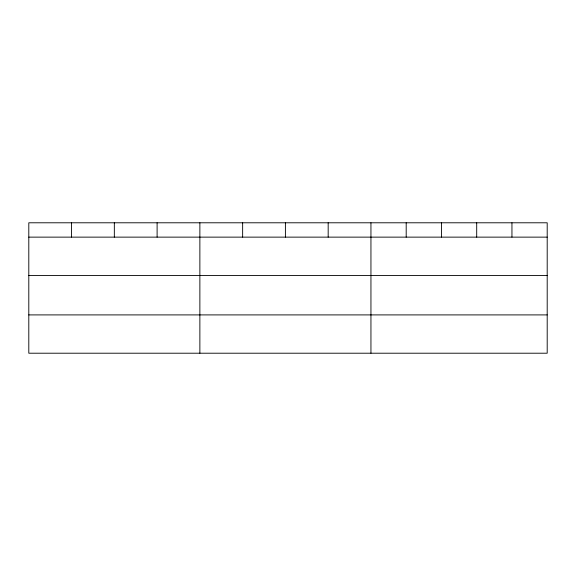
<?xml version="1.0" encoding="UTF-8"?>
<svg xmlns="http://www.w3.org/2000/svg" width="576" height="576" viewBox="0 0 576 576"><rect width="100%" height="100%" fill="white"/><g stroke="black" fill="none" stroke-linecap="round" stroke-linejoin="round"><path stroke-width="0.86" d="M547.2 275.436L547.2 222.79L28.8 222.79L28.8 353.21L547.2 353.21L547.2 275.436L28.8 275.436M28.8 237.132L547.2 237.132M28.8 314.906L547.2 314.906M511.949 222.79L511.949 237.132M476.698 222.79L476.698 237.132M441.446 222.79L441.446 237.132M406.195 222.79L406.195 237.132M370.944 222.79L370.944 353.21M328.176 222.79L328.176 237.132M285.408 222.79L285.408 237.132M242.64 222.79L242.64 237.132M199.872 222.79L199.872 353.21M157.104 222.79L157.104 237.132M114.336 222.79L114.336 237.132M71.568 222.79L71.568 237.132"/></g></svg>
